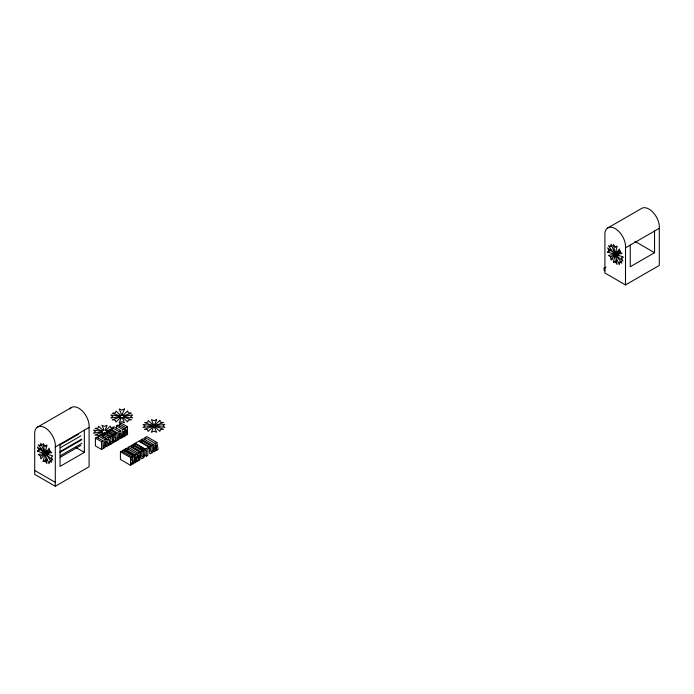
<?xml version="1.0" encoding="UTF-8"?>
<svg xmlns="http://www.w3.org/2000/svg" width="694" height="694" viewBox="0 0 694 694"><rect width="100%" height="100%" fill="white"/><g stroke="black" fill="none" stroke-linecap="round" stroke-linejoin="round"><path stroke-width="1.04" d="M116.531 428.84L116.575 425.89L118.119 424.997L124.295 428.571L125.093 432.64L125.84 427.678L127.436 426.749L127.557 434.479L126.482 435.103L126.377 429.933L125.545 435.641L124.608 436.188L122.838 435.164M120.869 436.3L122.638 437.324L122.751 429.456L124.295 428.571M125.093 451.005L125.12 449.07L126.638 448.194L136.761 454.041L137.551 458.049L138.28 453.165L139.858 452.254L139.971 459.87L138.913 460.478L138.817 455.385L137.993 461.007L137.065 461.545L135.226 460.478M133.291 461.597L135.13 462.664L135.243 454.917L136.761 454.041M98.028 437.966L98.34 435.841L100.04 434.86L106.72 438.712L107.995 445.774L106.59 446.589L104.915 445.626M106.72 438.712L105.02 439.692L103.762 448.22L105.132 447.422L105.358 445.652L106.356 445.08L106.59 446.589M111.986 429.872L112.298 427.738L113.998 426.758L120.713 430.636L121.988 437.697L120.583 438.513L118.9 437.541M120.713 430.636L119.012 431.616L117.754 440.143L119.125 439.345L119.351 437.567L120.348 436.994L120.583 438.513M144.76 439.649L145.063 437.55L146.746 436.587L156.87 442.434L158.128 449.391L156.74 450.189L154.892 449.122M156.87 442.434L155.196 443.397L153.955 451.794L155.309 451.013L155.525 449.261L156.506 448.697L156.74 450.189M119.359 426.09L119.654 424.112L121.259 423.184L127.436 426.749M127.861 449.27L128.156 447.318L129.735 446.407L139.858 452.254M45.466 450.606L43.592 451.69L38.248 444.819L40.469 445.643L40.868 443.31L44.13 451.334L46.498 450.259M51.391 460.304L49.508 461.389L49.109 463.713L45.422 455.672L46.871 463.497L45.015 460.946L43.167 461.363L44.624 455.177L49.317 452.471M616.793 252.139L613.635 253.961L607.658 252.165L608.942 250.768L607.658 247.888L613.617 252.98L608.456 245.693L610.677 246.517L611.076 244.184L614.337 252.208L614.823 252.217L613.383 244.427L615.231 246.977L617.079 246.561C616.038 251.332 613.6 256.121 620.124 250.916M621.295 261.352L619.716 262.263L619.317 264.596L615.63 256.554L617.079 264.379L615.222 261.82L613.375 262.237L614.832 256.06L617.2 254.689M119.828 416.166C123.081 421.614 126.369 412.236 119.828 416.166L110.867 414.96L112.688 416.469L110.867 417.979L119.828 416.747M49.508 461.389L51.729 462.204L46.741 455.073L52.701 460.157L51.408 457.277L52.701 455.88L46.776 454.102L46.567 453.347L51.807 452.653L49.586 450.918L49.187 448.124C44.225 455.845 45.301 451.239 46.871 445.678L45.023 446.103L43.175 443.544L44.616 451.343M104.759 432.752L110.901 436.3L110.901 439.484L109.773 436.951L103.623 433.403L102.165 434.244L108.307 437.793L109.565 440.595L108.255 445.626L109.773 444.75L110.745 440.742L110.901 444.091L112.393 443.232L112.393 435.442L106.251 431.894L104.759 432.752L104.759 434.878M109.34 431.625L109.895 429.812L110.945 429.204L117.069 432.735L117.069 440.534L115.794 441.271L114.042 440.256M117.069 432.735L116.019 433.342L114.64 437.897L114.64 434.14L108.507 430.61L107.275 431.321L107.275 433.264M122.465 452.08L123.012 450.285L124.044 449.695L134.168 455.533L134.168 463.219L132.91 463.948L131.071 462.881M134.168 455.533L133.135 456.131L131.773 460.616L131.773 456.921L121.641 451.074L120.426 451.777L120.426 459.463L130.559 465.301L131.548 464.728L132.91 459.957L132.91 463.948M46.238 451.464L43.427 453.087L37.45 451.291L38.734 449.894L37.45 447.014L43.41 452.098L43.592 451.69M618.528 255.036L616.706 256.364L621.937 263.087L619.716 262.263M102.27 436.977C105.236 431.642 103.432 431.911 100.118 435.737M121.329 417.632L119.195 422.776L121.814 421.726L124.426 422.776L122.3 417.632M50.324 451.178L44.182 454.7L40.885 458.994L40.486 456.201L38.274 454.466L43.627 453.755L49.716 450.154M616.168 253.197L619.395 248.999L619.794 251.792L622.015 253.536L616.775 254.221L616.983 254.976L622.908 256.763L621.616 258.151L622.908 261.031L616.949 255.947M618.38 251.289L618.571 251.87L613.834 254.637L608.473 255.34L610.694 257.084L611.093 259.868L614.39 255.574L620.731 251.939M613.782 252.581L615.378 251.653M120.739 417.476L115.924 421.995L115.36 420.182L112.228 419.861L120.062 417.085M122.89 415.42L127.653 410.943L128.217 412.757L131.348 413.086L123.61 415.827M37.276 427.252L71.074 407.742M40.469 445.643L42.343 444.559M45.023 446.103L46.906 445.019M38.734 449.894L40.616 448.81M37.45 451.291L41.206 449.122M43.41 452.098L45.284 451.013M45.44 451.785L47.313 450.701M55.294 446.945A14.652 8.458 60 0 0 44.997 427.73A14.652 8.458 60 0 0 34.7 435.06L34.7 474.366L55.294 486.26L55.294 446.945L89.092 427.435A14.652 8.458 60 0 0 82.118 410.77A14.652 8.458 60 0 0 69.929 408.87M40.486 456.201L45.179 453.494M59.91 444.949L78.691 434.114M45.422 455.672L47.296 454.587M46.741 455.073L48.615 453.989M45.873 455.758L47.747 454.674M60.257 447.777L80.903 435.849M43.167 461.363L46.923 459.194M60.205 451.551L81.797 439.076M45.015 460.946L46.897 459.862M59.858 452.401L81.45 439.935M60.205 455.819L81.797 443.353M60.178 457.329L80.834 445.401M95.408 438.122L96.9 437.263L103.068 440.82L103.068 448.619L101.576 449.478L95.408 445.912L95.408 438.122L101.576 441.688L103.068 440.82M108.307 437.793L109.773 436.951M110.901 436.3L112.393 435.442M107.275 431.321L113.4 434.86L114.64 434.14M84.347 430.176L84.347 452.367L60.04 466.403L60.04 444.212M111.656 441.644L113.4 442.651L114.415 442.069L115.794 437.229L115.794 441.271M122.638 437.324L123.697 436.708L123.818 431.451L124.608 436.188M55.294 486.26L89.092 466.741L89.092 427.435M133.248 444.377L134.705 443.535L144.829 449.382C144.803 452.358 145.992 457.971 141.68 458.717L140.934 457.702L140.891 451.655L130.758 445.808L132.224 444.967L142.348 450.814C141.142 460.946 144.794 457.06 143.372 450.224L133.248 444.377L133.248 446.225M135.226 444.498L135.226 443.232L138.731 441.211L148.863 447.057L148.863 448.315L147.839 448.905L147.839 455.325L146.365 456.175L144.525 455.117M141.75 439.467L143.198 438.625L153.331 444.472C153.305 447.448 154.493 453.069 150.182 453.815L149.436 452.8L149.383 446.754L139.26 440.907L140.726 440.057L150.85 445.904C149.635 456.036 153.296 452.15 151.873 445.314L141.75 439.467L141.75 441.323M120.426 451.777L130.559 457.624L131.773 456.921M140.891 451.655L142.348 450.814M143.372 450.224L144.829 449.382M135.226 443.232L145.358 449.079L148.863 447.057M149.383 446.754L150.85 445.904M151.873 445.314L153.331 444.472M135.13 462.664L136.171 462.065L136.293 456.878L137.065 461.545M607.484 228.135L641.282 208.616A14.652 8.458 60 0 1 653.228 212.572A14.652 8.458 60 0 1 659.3 228.317L659.3 265.42L625.502 284.93L604.908 273.002L604.908 235.934A14.652 8.458 60 0 1 615.205 228.604A14.652 8.458 60 0 1 625.502 247.827L625.502 284.93M610.677 246.517L612.255 245.607M615.231 246.977L616.81 246.066M608.942 250.768L610.529 249.857M607.658 252.165L610.815 250.343M613.617 252.98L616.402 251.306M625.502 247.827L659.3 228.317M610.694 257.084L615.439 254.342L615.699 256.207M615.63 256.554L617.209 255.635M616.081 256.633L617.66 255.722M611.093 259.868L612.672 258.957M613.375 262.237L616.532 260.415M615.222 261.82L616.81 260.909M621.616 258.151L623.195 257.24M654.555 231.05L654.555 252.703L630.247 266.739L630.247 245.086M604.908 270.825L604.101 270.356L604.101 268.179L605.975 267.164M113.087 428.588L106.52 430.913L110.008 430.827M123.853 416.131L132.658 414.917L130.845 416.426L132.658 417.935L123.879 416.721M112.975 428.146L110.884 427.929L110.32 426.125L105.696 430.471L105.054 430.332L107.128 425.327L104.516 426.376L101.897 425.327C106.13 433.533 102.894 430.436 98.739 426.211L98.175 428.016L95.035 428.345L102.417 430.965L102.157 431.321L93.534 430.133L95.356 431.642L93.534 433.151L102.113 431.972L102.365 432.388L94.896 435.034L98.036 435.364L98.591 437.168M153.964 425.856L163.558 429.256L160.418 429.577L159.854 431.39L148.247 420.486L147.683 422.29L144.552 422.62L154.137 426.021M123.653 417.068L131.374 419.801L128.234 420.13L127.67 421.935L122.933 417.484M120.019 415.88L112.367 413.173L115.508 412.843L116.072 411.03L120.756 415.437M634.897 241.347L654.555 252.703M604.101 268.179L604.908 268.639M145.063 437.55L155.196 443.397M119.654 424.112L125.84 427.678M116.575 425.89L122.751 429.456M112.298 427.738L119.012 431.616M109.895 429.812L116.019 433.342M140.752 447.682L142.591 448.749M128.156 447.318L138.28 453.165M125.12 449.07L135.243 454.917M109.565 440.595L103.415 437.047L102.165 434.244M98.34 435.841L105.02 439.692M123.012 450.285L133.135 456.131M109.149 443.084L110.901 444.091M75.924 447.5L84.347 452.367M34.7 470.454L55.294 482.347M619.569 253.319L619.135 252.842M614.832 256.06L614.39 255.574M44.624 455.177L44.182 454.7M613.826 254.611L613.635 253.961M43.627 453.755L43.427 453.087M146.365 456.175L146.365 449.755L145.358 450.337L145.358 449.079M130.559 457.624L130.559 465.301M113.4 434.86L113.4 442.651M101.576 441.688L101.576 449.478M105.861 441.289L105.505 444.542L106.217 444.125L105.861 441.289M119.854 433.212L119.498 436.457L120.209 436.049L119.854 433.212M156.02 444.967L155.673 448.168L156.376 447.76L156.02 444.967M124.46 408.983L121.823 415.255L119.229 408.983L121.849 410.041L124.46 408.983M156.644 419.61L151.379 432.232L153.999 431.182L156.61 432.232L151.413 419.61L154.025 420.659L156.644 419.61M159.837 420.399L148.108 431.451L147.544 429.638L144.404 429.308L163.532 422.533L160.401 422.212L159.837 420.399M144.864 425.916L143.051 427.435L164.842 424.364L163.021 425.882L164.842 427.391L143.051 424.407L144.864 425.916"/></g></svg>
